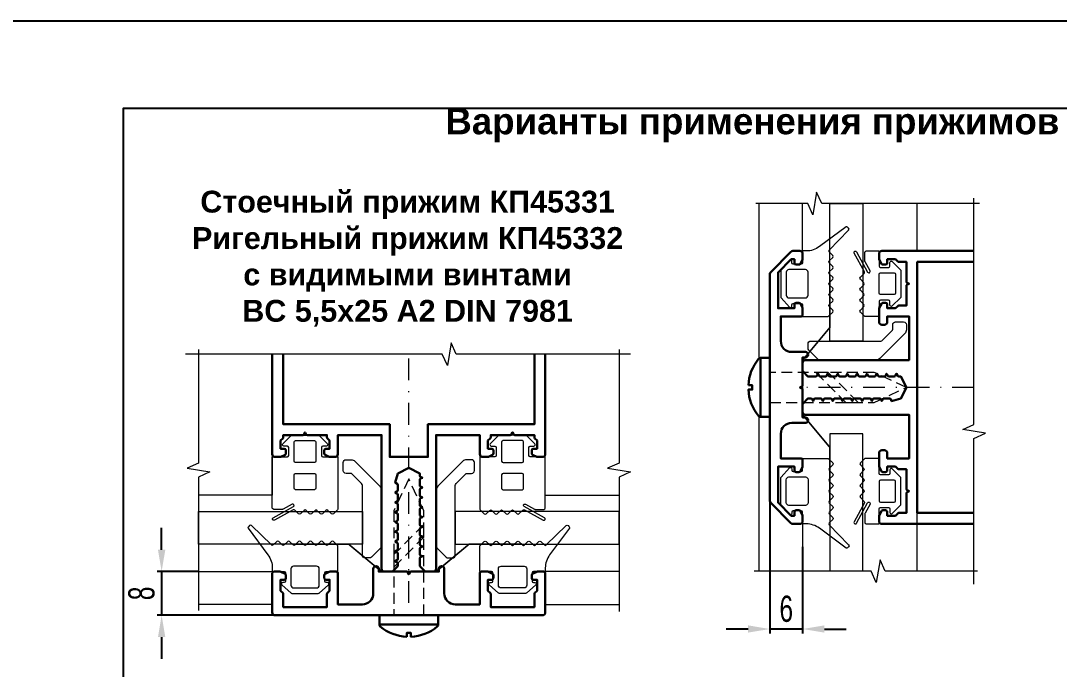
# Model space of a CAD drawing. Extents: x -37 to 8820, y -336 to 478.
# Drawn here: x 7148.2 to 7267.1, y 222.7 to 297 of the extents above; entities that cross this region are included whole.
import ezdxf

# ---------------------------------------------------------------- set-up
doc = ezdxf.new("R2010")
doc.units = 0
doc.header["$LTSCALE"] = 5
doc.linetypes.add('DASHDOT', pattern=[1, 0.5, -0.25, 0, -0.25])
doc.linetypes.add('HIDDEN', pattern=[0.375, 0.25, -0.125])
doc.layers.get('0').update_dxf_attribs({"linetype": 'CONTINUOUS', "lineweight": 30})
doc.layers.get('DEFPOINTS').update_dxf_attribs({"linetype": 'CONTINUOUS'})
for name, color, linetype, lineweight in [('1', 6, 'DASHDOT', 13), ('2', 3, 'HIDDEN', 13), ('Dimentions', 5, 'CONTINUOUS', 15), ('Glass', 5, 'CONTINUOUS', 20), ('Герлен', 7, 'CONTINUOUS', 60), ('Зигзаг', 1, 'CONTINUOUS', 15), ('Конструкции', 252, 'CONTINUOUS', 20), ('Подкладки', 1, 'CONTINUOUS', 20), ('Текстовый', 7, 'CONTINUOUS', 9), ('Уплотнители', 1, 'CONTINUOUS', 20)]:
    doc.layers.add(name, color=color, linetype=linetype, lineweight=lineweight)
doc.layers.add('Скрытые', color=14, linetype='CONTINUOUS', plot=False)
doc.styles.add('3', font='RUSS.SHX', dxfattribs={"width": 0.7, "height": 3})
doc.styles.add('Каталожный', font='arial.ttf', dxfattribs={"height": 2.5})
doc.dimstyles.new('MX1_6', dxfattribs={"dimtxt": 3, "dimasz": 2.5, "dimexe": 0.5, "dimexo": 0, "dimgap": 0.8, "dimtad": 1, "dimlfac": 1.6, "dimdsep": 46, "dimtxsty": '3', "dimcen": 0, "dimclrd": 256, "dimclre": 256, "dimclrt": 256, "dimaunit": 1, "dimadec": 0, "dimazin": 0, "dimtfac": 1, "dimtmove": 0, "dimatfit": 1, "dimfxl": 1, "dimtvp": 1, "dimtolj": 1, "dimtzin": 0, "dimarcsym": 0})

# ---------------------------------------------------------------- blocks, each defined once
blk = doc.blocks.new('*D601')
at = {"layer": 'DEFPOINTS', "color": 0, "transparency": 16777216}
for p in [(7168.58, 233.93), (7164.35, 228.93), (7178.91, 228.93)]:
    blk.add_point(p, dxfattribs=at)
at = {"layer": 'Dimentions', "lineweight": -2, "transparency": 16777216}
for p, q in [((7164.35, 236.43), (7164.35, 238.93)), ((7168.58, 233.93), (7163.85, 233.93)), ((7164.35, 233.93), (7164.35, 228.93)), ((7178.91, 228.93), (7163.85, 228.93)), ((7164.35, 226.43), (7164.35, 223.93))]:
    blk.add_line(p, q, dxfattribs=at)
at = {"layer": 'Dimentions', "transparency": 16777216}
for points in [[(7163.93, 236.43), (7164.77, 236.43), (7164.35, 233.93)], [(7163.93, 226.43), (7164.77, 226.43), (7164.35, 228.93)]]:
    blk.add_solid(points, dxfattribs=at)
at = {"layer": 'Dimentions', "transparency": 16777216, "insert": (7162.05, 231.43), "char_height": 3, "attachment_point": 5, "rotation": 90, "style": '3'}
blk.add_mtext('\\A1;\\A1;8 ', dxfattribs=at)
blk = doc.blocks.new('*D602')
at = {"layer": 'DEFPOINTS', "color": 0, "transparency": 16777216}
for p in [(7233.97, 243.65), (7237.72, 236.76), (7233.97, 227.35)]:
    blk.add_point(p, dxfattribs=at)
at = {"layer": 'Dimentions', "lineweight": -2, "transparency": 16777216}
for p, q in [((7233.97, 243.65), (7233.97, 226.85)), ((7237.72, 236.76), (7237.72, 226.85)), ((7231.47, 227.35), (7228.97, 227.35)), ((7237.72, 227.35), (7233.97, 227.35)), ((7240.22, 227.35), (7242.72, 227.35))]:
    blk.add_line(p, q, dxfattribs=at)
at = {"layer": 'Dimentions', "transparency": 16777216}
for points in [[(7231.47, 227.77), (7231.47, 226.94), (7233.97, 227.35)], [(7240.22, 227.77), (7240.22, 226.94), (7237.72, 227.35)]]:
    blk.add_solid(points, dxfattribs=at)
at = {"layer": 'Dimentions', "transparency": 16777216, "insert": (7235.85, 229.65), "char_height": 3, "attachment_point": 5, "style": '3'}
blk.add_mtext('\\A1;6', dxfattribs=at)

msp = doc.modelspace()

# ---------------------------------------------------------------- linework, layer by layer
for p, q in [((7232.9182, 258.3862), (7232.9182, 251.6362)), ((7189.2696, 227.8694), (7196.0196, 227.8694))]:
    msp.add_line(p, q)
for points in [[(7234.0658, 268.2277, 0.19891237), (7233.9743, 268.0067), (7233.9743, 242.0156, 0.19891237), (7234.0658, 241.7946), (7236.3827, 239.4777, 0.19891237), (7236.6037, 239.3862), (7237.4118, 239.3862, 0.41421356), (7237.7243, 239.6987), (7237.7243, 240.2794, 0.11643382), (7237.7045, 240.3633), (7237.4636, 240.845, 0.28407904), (7237.2959, 240.9487), (7236.9743, 240.9487, 0.41421356), (7236.7868, 240.7612), (7236.7868, 240.3237), (7236.4207, 240.3237), (7234.9118, 241.8326), (7234.9118, 245.9487), (7236.7868, 245.9487), (7236.7868, 245.5112, 0.41421356), (7236.9743, 245.3237), (7237.2959, 245.3237, 0.28407904), (7237.4636, 245.4273), (7237.7045, 245.9091, 0.11643382), (7237.7243, 245.9929), (7237.7243, 246.6987, 0.41421356), (7237.5368, 246.8862), (7235.2243, 246.8862), (7235.2243, 249.6987, -0.41421356), (7236.4743, 250.9487), (7238.0368, 250.9487, 1), (7238.0368, 251.5737), (7237.7243, 251.5737), (7237.7243, 254.739, 0.28407904), (7237.6206, 254.9067), (7237.4118, 255.0112), (7237.6206, 255.1156, 0.28407904), (7237.7243, 255.2833), (7237.7243, 258.4487), (7238.0368, 258.4487, 1), (7238.0368, 259.0737), (7236.4743, 259.0737, -0.41421356), (7235.2243, 260.3237), (7235.2243, 263.1362), (7237.5368, 263.1362, 0.41421356), (7237.7243, 263.3237), (7237.7243, 264.0294, 0.11643382), (7237.7045, 264.1133), (7237.4636, 264.595, 0.28407904), (7237.2959, 264.6987), (7236.9743, 264.6987, 0.41421356), (7236.7868, 264.5112), (7236.7868, 264.0737), (7234.9118, 264.0737), (7234.9118, 268.1898), (7236.4207, 269.6987), (7236.7868, 269.6987), (7236.7868, 269.2612, 0.41421356), (7236.9743, 269.0737), (7237.2959, 269.0737, 0.28407904), (7237.4636, 269.1773), (7237.7045, 269.6591, 0.11643382), (7237.7243, 269.7429), (7237.7243, 270.3237, 0.41421356), (7237.4118, 270.6362), (7236.6037, 270.6362, 0.19891237), (7236.3827, 270.5446)], [(7231.5114, 255.2568, -0.16184886), (7232.6772, 258.2725, -0.22388754), (7232.9182, 258.3862), (7233.9743, 258.3862), (7233.9743, 251.6362), (7232.9182, 251.6362, -0.22388754), (7232.6772, 251.7498, -0.16184886), (7231.5114, 254.7655), (7231.9491, 254.7655), (7231.9491, 255.2568)], [(7201.7071, 231.7379), (7201.9646, 231.4803, -0.19891237), (7202.0196, 231.3478), (7202.0196, 229.8629), (7207.0196, 229.8629), (7207.0196, 231.3478, -0.19891237), (7207.0745, 231.4803), (7207.3321, 231.7379), (7207.3321, 232.9879), (7206.8946, 232.9879, -0.41421356), (7206.7071, 233.1754), (7206.7071, 233.4971, -0.28407904), (7206.8107, 233.6648), (7207.2925, 233.9056, -0.11643382), (7207.3763, 233.9254), (7208.0821, 233.9254, -0.41421356), (7208.2696, 233.7379), (7208.2696, 229.2379, -0.41421356), (7207.9571, 228.9254), (7177.3321, 228.9254, -0.41421356), (7177.0196, 229.2379), (7177.0196, 233.7379, -0.41421356), (7177.2071, 233.9254), (7177.9128, 233.9254, -0.11643382), (7177.9966, 233.9056), (7178.4784, 233.6648, -0.28407904), (7178.5821, 233.4971), (7178.5821, 233.1754, -0.41421356), (7178.3946, 232.9879), (7177.9571, 232.9879), (7177.9571, 231.7379), (7178.2146, 231.4803, -0.19891237), (7178.2696, 231.3478), (7178.2696, 229.8629), (7183.2696, 229.8629), (7183.2696, 231.3478, -0.19891237), (7183.3245, 231.4803), (7183.5821, 231.7379), (7183.5821, 232.9879), (7183.1446, 232.9879, -0.41421356), (7182.9571, 233.1754), (7182.9571, 233.4971, -0.28407904), (7183.0607, 233.6648), (7183.5425, 233.9056, -0.11643382), (7183.6263, 233.9254), (7184.3321, 233.9254, -0.41421356), (7184.5196, 233.7379), (7184.5196, 230.1754), (7187.3321, 230.1754, 0.41421356), (7188.5821, 231.4254), (7188.5821, 234.2379, -1), (7189.2071, 234.2379), (7189.2071, 233.9254), (7192.3724, 233.9254, -0.28407904), (7192.5401, 233.8218), (7192.6446, 233.6129), (7192.749, 233.8218, -0.28407904), (7192.9167, 233.9254), (7196.0821, 233.9254), (7196.0821, 234.2379, -1), (7196.7071, 234.2379), (7196.7071, 231.4254, 0.41421356), (7197.9571, 230.1754), (7200.7696, 230.1754), (7200.7696, 233.7379, -0.41421356), (7200.9571, 233.9254), (7201.6628, 233.9254, -0.11643382), (7201.7466, 233.9056), (7202.2284, 233.6648, -0.28407904), (7202.3321, 233.4971), (7202.3321, 233.1754, -0.41421356), (7202.1446, 232.9879), (7201.7071, 232.9879)], [(7192.3989, 226.4626, -0.16184886), (7189.3832, 227.6283, -0.22388754), (7189.2696, 227.8694), (7189.2696, 228.9254), (7196.0196, 228.9254), (7196.0196, 227.8694, -0.22388754), (7195.9059, 227.6283, -0.16184886), (7192.8902, 226.4626), (7192.8902, 226.9003), (7192.3989, 226.9003)]]:
    msp.add_lwpolyline(points, format="xyb", close=True)
for points in [[(7257.3394, 239.3862), (7246.7868, 239.3862, -0.41421356), (7246.4743, 239.6987), (7246.4743, 240.2794, -0.11643382), (7246.4941, 240.3633), (7246.735, 240.845, -0.28407904), (7246.9027, 240.9487), (7247.2243, 240.9487, -0.41421356), (7247.4118, 240.7612), (7247.4118, 240.3237), (7248.3493, 240.3237), (7248.6069, 240.5813, -0.19891237), (7248.7394, 240.6362), (7249.5993, 240.6362), (7249.5993, 242.864, -0.28407904), (7249.7029, 243.0317), (7249.9118, 243.1362), (7249.7029, 243.2406, -0.28407904), (7249.5993, 243.4083), (7249.5993, 245.6362), (7248.7394, 245.6362, -0.19891237), (7248.6069, 245.6911), (7248.3493, 245.9487), (7247.4118, 245.9487), (7247.4118, 245.5112, -0.41421356), (7247.2243, 245.3237), (7246.9027, 245.3237, -0.28407904), (7246.735, 245.4273), (7246.4941, 245.9091, -0.11643382), (7246.4743, 245.9929), (7246.4743, 247.5112, -0.41421356), (7246.7868, 247.8237), (7247.0993, 247.8237, -0.41421356), (7247.4118, 247.5112), (7247.4118, 246.8862), (7249.9118, 246.8862), (7249.9118, 251.8862), (7238.0368, 251.8862, -0.41421356), (7237.7243, 252.1987), (7237.7243, 253.0585, -0.19891237), (7237.7792, 253.1911), (7238.2944, 253.7063, -0.19891237), (7238.4269, 253.7612), (7238.6396, 253.7612, -0.28407904), (7238.8073, 253.6575), (7238.9118, 253.4487), (7239.0162, 253.6575, -0.28407904), (7239.1839, 253.7612), (7239.7646, 253.7612, -0.28407904), (7239.9323, 253.6575), (7240.0368, 253.4487), (7240.1412, 253.6575, -0.28407904), (7240.3089, 253.7612), (7240.8896, 253.7612, -0.28407904), (7241.0573, 253.6575), (7241.1618, 253.4487), (7241.2662, 253.6575, -0.28407904), (7241.4339, 253.7612), (7242.0146, 253.7612, -0.28407904), (7242.1823, 253.6575), (7242.2868, 253.4487), (7242.3912, 253.6575, -0.28407904), (7242.5589, 253.7612), (7243.1396, 253.7612, -0.28407904), (7243.3073, 253.6575), (7243.4118, 253.4487), (7243.5162, 253.6575, -0.28407904), (7243.6839, 253.7612), (7244.2646, 253.7612, -0.28407904), (7244.4323, 253.6575), (7244.5368, 253.4487), (7244.6412, 253.6575, -0.28407904), (7244.8089, 253.7612), (7245.3896, 253.7612, -0.28407904), (7245.5573, 253.6575), (7245.6618, 253.4487), (7245.7662, 253.6575, -0.28407904), (7245.9339, 253.7612), (7246.5146, 253.7612, -0.28407904), (7246.6823, 253.6575), (7246.7868, 253.4487), (7246.8912, 253.6575, -0.28407904), (7247.0589, 253.7612), (7247.6396, 253.7612, -0.28407904), (7247.8073, 253.6575), (7247.9118, 253.4487), (7248.9743, 253.7612), (7249.5993, 255.0112), (7248.9743, 256.2612), (7248.7464, 256.2612, -0.28407904), (7248.5787, 256.3648), (7248.4743, 256.5737), (7248.3698, 256.3648, -0.28407904), (7248.2021, 256.2612), (7247.6214, 256.2612, -0.28407904), (7247.4537, 256.3648), (7247.3493, 256.5737), (7247.2448, 256.3648, -0.28407904), (7247.0771, 256.2612), (7246.4964, 256.2612, -0.28407904), (7246.3287, 256.3648), (7246.2243, 256.5737), (7246.1198, 256.3648, -0.28407904), (7245.9521, 256.2612), (7245.3714, 256.2612, -0.28407904), (7245.2037, 256.3648), (7245.0993, 256.5737), (7244.9948, 256.3648, -0.28407904), (7244.8271, 256.2612), (7244.2464, 256.2612, -0.28407904), (7244.0787, 256.3648), (7243.9743, 256.5737), (7243.8698, 256.3648, -0.28407904), (7243.7021, 256.2612), (7243.1214, 256.2612, -0.28407904), (7242.9537, 256.3648), (7242.8493, 256.5737), (7242.7448, 256.3648, -0.28407904), (7242.5771, 256.2612), (7241.9964, 256.2612, -0.28407904), (7241.8287, 256.3648), (7241.7243, 256.5737), (7241.6198, 256.3648, -0.28407904), (7241.4521, 256.2612), (7240.8714, 256.2612, -0.28407904), (7240.7037, 256.3648), (7240.5993, 256.5737), (7240.4948, 256.3648, -0.28407904), (7240.3271, 256.2612), (7239.7464, 256.2612, -0.28407904), (7239.5787, 256.3648), (7239.4743, 256.5737), (7239.3698, 256.3648, -0.28407904), (7239.2021, 256.2612), (7238.4269, 256.2612, -0.19891237), (7238.2944, 256.3161), (7237.7792, 256.8313, -0.19891237), (7237.7243, 256.9638), (7237.7243, 257.8237, -0.41421356), (7238.0368, 258.1362), (7249.9118, 258.1362), (7249.9118, 263.1362), (7247.4118, 263.1362), (7247.4118, 262.5112, -0.41421356), (7247.0993, 262.1987), (7246.7868, 262.1987, -0.41421356), (7246.4743, 262.5112), (7246.4743, 264.0294, -0.11643382), (7246.4941, 264.1133), (7246.735, 264.595, -0.28407904), (7246.9027, 264.6987), (7247.2243, 264.6987, -0.41421356), (7247.4118, 264.5112), (7247.4118, 264.0737), (7248.3493, 264.0737), (7248.6069, 264.3313, -0.19891237), (7248.7394, 264.3862), (7249.5993, 264.3862), (7249.5993, 266.614, -0.28407904), (7249.7029, 266.7817), (7249.9118, 266.8862), (7249.7029, 266.9906, -0.28407904), (7249.5993, 267.1583), (7249.5993, 269.3862), (7248.7394, 269.3862, -0.19891237), (7248.6069, 269.4411), (7248.3493, 269.6987), (7247.4118, 269.6987), (7247.4118, 269.2612, -0.41421356), (7247.2243, 269.0737), (7246.9027, 269.0737, -0.28407904), (7246.735, 269.1773), (7246.4941, 269.6591, -0.11643382), (7246.4743, 269.7429), (7246.4743, 270.3237, -0.41421356), (7246.7868, 270.6362), (7257.3394, 270.6362)], [(7177.0196, 258.8143), (7177.0196, 247.3629, 0.41421356), (7177.3321, 247.0504), (7177.9128, 247.0504, 0.11643382), (7177.9966, 247.0702), (7178.4784, 247.3111, 0.28407904), (7178.5821, 247.4788), (7178.5821, 247.8004, 0.41421356), (7178.3946, 247.9879), (7177.9571, 247.9879), (7177.9571, 248.9254), (7178.2146, 249.183, 0.19891237), (7178.2696, 249.3156), (7178.2696, 249.5504), (7180.4974, 249.5504, 0.28407904), (7180.6651, 249.6541), (7180.7696, 249.8629), (7180.874, 249.6541, 0.28407904), (7181.0417, 249.5504), (7183.2696, 249.5504), (7183.2696, 249.3156, 0.19891237), (7183.3245, 249.183), (7183.5821, 248.9254), (7183.5821, 247.9879), (7183.1446, 247.9879, 0.41421356), (7182.9571, 247.8004), (7182.9571, 247.4788, 0.28407904), (7183.0607, 247.3111), (7183.5425, 247.0702, 0.11643382), (7183.6263, 247.0504), (7184.2071, 247.0504, 0.41421356), (7184.5196, 247.3629), (7184.5196, 249.5504), (7189.5196, 249.5504), (7189.5196, 234.2379, 0.41421356), (7189.8321, 233.9254), (7190.6919, 233.9254, 0.19891237), (7190.8245, 233.9803), (7191.3396, 234.4955, 0.19891237), (7191.3946, 234.6281), (7191.3946, 234.8408, 0.28407904), (7191.2909, 235.0085), (7191.0821, 235.1129), (7191.2909, 235.2174, 0.28407904), (7191.3946, 235.3851), (7191.3946, 235.9658, 0.28407904), (7191.2909, 236.1335), (7191.0821, 236.2379), (7191.2909, 236.3424, 0.28407904), (7191.3946, 236.5101), (7191.3946, 237.0908, 0.28407904), (7191.2909, 237.2585), (7191.0821, 237.3629), (7191.2909, 237.4674, 0.28407904), (7191.3946, 237.6351), (7191.3946, 238.2158, 0.28407904), (7191.2909, 238.3835), (7191.0821, 238.4879), (7191.2909, 238.5924, 0.28407904), (7191.3946, 238.7601), (7191.3946, 239.3408, 0.28407904), (7191.2909, 239.5085), (7191.0821, 239.6129), (7191.2909, 239.7174, 0.28407904), (7191.3946, 239.8851), (7191.3946, 240.4658, 0.28407904), (7191.2909, 240.6335), (7191.0821, 240.7379), (7191.2909, 240.8424, 0.28407904), (7191.3946, 241.0101), (7191.3946, 241.5908, 0.28407904), (7191.2909, 241.7585), (7191.0821, 241.8629), (7191.2909, 241.9674, 0.28407904), (7191.3946, 242.1351), (7191.3946, 242.7158, 0.28407904), (7191.2909, 242.8835), (7191.0821, 242.9879), (7191.2909, 243.0924, 0.28407904), (7191.3946, 243.2601), (7191.3946, 243.8408, 0.28407904), (7191.2909, 244.0085), (7191.0821, 244.1129), (7191.3946, 245.1754), (7192.6446, 245.8004), (7193.8946, 245.1754), (7193.8946, 244.9476, 0.28407904), (7193.9982, 244.7799), (7194.2071, 244.6754), (7193.9982, 244.571, 0.28407904), (7193.8946, 244.4033), (7193.8946, 243.8226, 0.28407904), (7193.9982, 243.6549), (7194.2071, 243.5504), (7193.9982, 243.446, 0.28407904), (7193.8946, 243.2783), (7193.8946, 242.6976, 0.28407904), (7193.9982, 242.5299), (7194.2071, 242.4254), (7193.9982, 242.321, 0.28407904), (7193.8946, 242.1533), (7193.8946, 241.5726, 0.28407904), (7193.9982, 241.4049), (7194.2071, 241.3004), (7193.9982, 241.196, 0.28407904), (7193.8946, 241.0283), (7193.8946, 240.4476, 0.28407904), (7193.9982, 240.2799), (7194.2071, 240.1754), (7193.9982, 240.071, 0.28407904), (7193.8946, 239.9033), (7193.8946, 239.3226, 0.28407904), (7193.9982, 239.1549), (7194.2071, 239.0504), (7193.9982, 238.946, 0.28407904), (7193.8946, 238.7783), (7193.8946, 238.1976, 0.28407904), (7193.9982, 238.0299), (7194.2071, 237.9254), (7193.9982, 237.821, 0.28407904), (7193.8946, 237.6533), (7193.8946, 237.0726, 0.28407904), (7193.9982, 236.9049), (7194.2071, 236.8004), (7193.9982, 236.696, 0.28407904), (7193.8946, 236.5283), (7193.8946, 235.9476, 0.28407904), (7193.9982, 235.7799), (7194.2071, 235.6754), (7193.9982, 235.571, 0.28407904), (7193.8946, 235.4033), (7193.8946, 234.6281, 0.19891237), (7193.9495, 234.4955), (7194.4646, 233.9803, 0.19891237), (7194.5972, 233.9254), (7195.4571, 233.9254, 0.41421356), (7195.7696, 234.2379), (7195.7696, 249.5504), (7200.7696, 249.5504), (7200.7696, 247.3629, 0.41421356), (7201.0821, 247.0504), (7201.6628, 247.0504, 0.11643382), (7201.7466, 247.0702), (7202.2284, 247.3111, 0.28407904), (7202.3321, 247.4788), (7202.3321, 247.8004, 0.41421356), (7202.1446, 247.9879), (7201.7071, 247.9879), (7201.7071, 248.9254), (7201.9646, 249.183, 0.19891237), (7202.0196, 249.3156), (7202.0196, 249.5504), (7204.2474, 249.5504, 0.28407904), (7204.4151, 249.6541), (7204.5196, 249.8629), (7204.624, 249.6541, 0.28407904), (7204.7917, 249.5504), (7207.0196, 249.5504), (7207.0196, 249.3156, 0.19891237), (7207.0745, 249.183), (7207.3321, 248.9254), (7207.3321, 247.9879), (7206.8946, 247.9879, 0.41421356), (7206.7071, 247.8004), (7206.7071, 247.4788, 0.28407904), (7206.8107, 247.3111), (7207.2925, 247.0702, 0.11643382), (7207.3763, 247.0504), (7207.9571, 247.0504, 0.41421356), (7208.2696, 247.3629), (7208.2696, 258.8143)]]:
    msp.add_lwpolyline(points, format="xyb")
for points in [[(7257.3394, 240.6362), (7250.8493, 240.6362), (7250.8493, 269.3862), (7257.3394, 269.3862)], [(7178.2696, 258.8143), (7178.2696, 250.8004), (7190.4571, 250.8004), (7190.4571, 247.0504), (7194.8321, 247.0504), (7194.8321, 250.8004), (7207.0196, 250.8004), (7207.0196, 258.8143)]]:
    msp.add_lwpolyline(points)
at = {"layer": '1'}
for p, q in [((7192.6446, 230.3378), (7192.6446, 258.8143)), ((7257.3394, 255.0112), (7237.7243, 255.0112))]:
    msp.add_line(p, q, dxfattribs=at)
at = {"layer": '2'}
for points in [[(7233.9743, 253.2924), (7245.9134, 253.2924), (7249.5993, 255.0112), (7245.9134, 256.7299), (7233.9743, 256.7299)], [(7239.2277, 256.7299), (7242.6652, 253.2924), (7244.0975, 253.2924), (7240.66, 256.7299)], [(7194.3633, 228.9254), (7194.3633, 240.8646), (7192.6446, 244.5504), (7190.9258, 240.8646), (7190.9258, 228.9254)], [(7190.9258, 234.4434), (7194.3633, 237.8809), (7194.3633, 239.3132), (7190.9258, 235.8757)]]:
    msp.add_lwpolyline(points, close=True, dxfattribs=at)
at = {"layer": 'Glass'}
for points in [[(7240.8493, 260.3237), (7240.8493, 276.0589), (7244.5993, 276.0589), (7244.5993, 260.3237)], [(7187.3321, 237.0504), (7168.5821, 237.0504), (7168.5821, 240.8004), (7187.3321, 240.8004)], [(7197.9571, 237.0504), (7216.7071, 237.0504), (7216.7071, 240.8004), (7197.9571, 240.8004)]]:
    msp.add_lwpolyline(points, close=True, dxfattribs=at)
msp.add_lwpolyline([(7244.5993, 233.9635), (7244.5993, 249.6987), (7240.8493, 249.6987), (7240.8493, 233.9635)], dxfattribs=at)
at = {"layer": 'Герлен', "ltscale": 2, "const_width": 0.1875}
for points in [[(7240.8493, 267.9487), (7240.8493, 261.8862), (7237.7243, 258.1362), (7237.7243, 251.8862), (7240.8493, 248.1362), (7240.8493, 242.0737)], [(7179.7071, 237.0504), (7185.7696, 237.0504), (7189.5196, 233.9254), (7195.7696, 233.9254), (7199.5196, 237.0504), (7205.5821, 237.0504)]]:
    msp.add_lwpolyline(points, dxfattribs=at)
at = {"layer": 'Зигзаг'}
for points in [[(7257.9871, 276.0589), (7239.909, 276.0589), (7239.3282, 277.3767), (7238.8925, 274.764), (7238.31, 276.0589), (7232.3712, 276.0589)], [(7257.3394, 232.4915), (7257.3394, 249.1844), (7258.6573, 249.7652), (7256.0446, 250.2008), (7257.3394, 250.7833), (7257.3394, 276.6753)], [(7218.0109, 258.8143), (7198.0698, 258.8143), (7197.4889, 260.1322), (7197.0533, 257.5195), (7196.4708, 258.8143), (7167.0715, 258.8143)], [(7168.5821, 259.3537), (7168.5821, 246.351), (7167.2642, 245.7701), (7169.8769, 245.3345), (7168.5821, 244.752), (7168.5821, 229.4613)], [(7216.7071, 259.3537), (7216.7071, 246.351), (7215.3892, 245.7701), (7218.0019, 245.3345), (7216.7071, 244.752), (7216.7071, 229.3621)], [(7257.726, 233.9635), (7247.1616, 233.9635), (7246.5808, 235.2814), (7246.1451, 232.6687), (7245.5626, 233.9635), (7232.1768, 233.9635)]]:
    msp.add_lwpolyline(points, dxfattribs=at)
at = {"layer": 'Конструкции'}
for p, q in [((7237.7243, 270.6362), (7237.7243, 276.0589)), ((7250.8493, 270.6362), (7250.8493, 276.0589)), ((7208.2696, 242.6754), (7216.7071, 242.6754)), ((7250.8493, 233.9635), (7250.8493, 243.6192)), ((7237.7243, 239.989), (7237.7243, 233.9635)), ((7237.7243, 239.3862), (7237.7243, 233.9635)), ((7250.8493, 233.9635), (7250.8493, 239.3862))]:
    msp.add_line(p, q, dxfattribs=at)
for points in [[(7232.7243, 276.0589), (7232.7243, 258.3187)], [(7232.7243, 276.0589), (7232.7243, 258.3187)], [(7177.0196, 258.8143), (7177.0196, 242.6754), (7168.5821, 242.6754)], [(7232.7243, 251.7036), (7232.7243, 233.9635)], [(7232.7243, 251.7036), (7232.7243, 233.9635)], [(7168.5821, 233.9254), (7177.0196, 233.9254), (7177.0196, 230.1754), (7168.5821, 230.1754)], [(7216.7071, 233.9254), (7208.2696, 233.9254), (7208.2696, 230.1754), (7216.7071, 230.1754)]]:
    msp.add_lwpolyline(points, dxfattribs=at)
at = {"layer": 'Подкладки'}
for points in [[(7248.0368, 262.1987, -0.41421356), (7248.3493, 262.5112), (7249.2868, 262.5112, -0.41421356), (7249.5993, 262.1987), (7249.5993, 261.6273, -0.19891237), (7249.4162, 261.1853), (7246.5501, 258.3192, -0.19891237), (7246.1082, 258.1362), (7239.7298, 258.1362, -0.19891237), (7239.5088, 258.2277), (7238.4419, 259.2946, -0.19891237), (7238.3503, 259.5156), (7238.3503, 260.0112, -0.41421356), (7238.6628, 260.3237), (7246.6573, 260.3237, 0.19891237), (7246.8783, 260.4152), (7247.9452, 261.4821, 0.19891237), (7248.0368, 261.7031)], [(7185.4571, 245.1754, -0.41421356), (7185.1446, 245.4879), (7185.1446, 246.4254, -0.41421356), (7185.4571, 246.7379), (7186.0284, 246.7379, -0.19891237), (7186.4704, 246.5549), (7189.3365, 243.6888, -0.19891237), (7189.5196, 243.2468), (7189.5196, 236.8684, -0.19891237), (7189.428, 236.6475), (7188.3611, 235.5805, -0.19891237), (7188.1401, 235.489), (7187.6446, 235.489, -0.41421356), (7187.3321, 235.8015), (7187.3321, 243.796, 0.19891237), (7187.2405, 244.017), (7186.1736, 245.0839, 0.19891237), (7185.9526, 245.1754)], [(7199.8321, 245.1754, 0.41421356), (7200.1446, 245.4879), (7200.1446, 246.4254, 0.41421356), (7199.8321, 246.7379), (7199.2607, 246.7379, 0.19891237), (7198.8187, 246.5549), (7195.9526, 243.6888, 0.19891237), (7195.7696, 243.2468), (7195.7696, 236.8684, 0.19891237), (7195.8611, 236.6475), (7196.928, 235.5805, 0.19891237), (7197.149, 235.489), (7197.6446, 235.489, 0.41421356), (7197.9571, 235.8015), (7197.9571, 243.796, -0.19891237), (7198.0486, 244.017), (7199.1155, 245.0839, -0.19891237), (7199.3365, 245.1754)]]:
    msp.add_lwpolyline(points, format="xyb", close=True, dxfattribs=at)
at = {"layer": 'Скрытые', "linetype": 'Continuous'}
for points in [[(7140, 297), (7350, 297), (7350, 0), (7140, 0)], [(7160, 10), (7160, 287), (7325, 287), (7325, 10)]]:
    msp.add_lwpolyline(points, close=True, dxfattribs=at)
at = {"layer": 'Уплотнители'}
for points in [[(7236.4743, 264.4799, -0.41421356), (7236.6305, 264.6362), (7237.568, 264.6362, -0.41421356), (7237.7243, 264.4799), (7237.7243, 263.1362), (7240.6122, 263.1362, 0.19891237), (7240.7006, 263.1728), (7241.1785, 263.6507, 0.41421356), (7241.1785, 263.8717), (7240.7745, 264.2757, -0.41421356), (7240.7745, 264.4967), (7241.1785, 264.9007, 0.41421356), (7241.1785, 265.1217), (7240.7745, 265.5257, -0.41421356), (7240.7745, 265.7467), (7241.1785, 266.1507, 0.41421356), (7241.1785, 266.3717), (7240.7745, 266.7757, -0.41421356), (7240.7745, 266.9967), (7241.1785, 267.4007, 0.41421356), (7241.1785, 267.6217), (7240.7745, 268.0257, -0.41421356), (7240.7745, 268.2467), (7241.1785, 268.6507, 0.41421356), (7241.1785, 268.8717), (7240.7745, 269.2757, -0.41421356), (7240.7745, 269.4967), (7241.1785, 269.9007, 0.41421356), (7241.1785, 270.1217), (7240.7745, 270.5257, -0.41421356), (7240.7745, 270.7467), (7242.9888, 273.0257, 0.41421356), (7242.9888, 273.2467), (7242.8575, 273.378, 0.29253821), (7242.693, 273.4141), (7239.6398, 271.1333, -0.16178775), (7238.1436, 270.6362), (7237.7243, 270.6362), (7237.7243, 269.2924, -0.41421356), (7237.568, 269.1362), (7236.6305, 269.1362, -0.41421356), (7236.4743, 269.2924), (7236.4743, 269.4487, 0.66858666), (7236.2074, 269.559), (7235.2699, 268.4944, 0.19861919), (7235.2243, 268.3841), (7235.2243, 265.3883, 0.19861919), (7235.2699, 265.2779), (7236.2074, 264.2133, 0.66858666), (7236.4743, 264.3237)], [(7245.4351, 268.3669), (7244.8682, 269.412, -0.12491271), (7244.8493, 269.4865), (7244.8493, 270.4799, -0.41421356), (7245.0055, 270.6362), (7246.4743, 270.6362), (7246.4743, 268.9174, 0.41421356), (7246.6305, 268.7612), (7247.568, 268.7612, 0.41421356), (7247.7243, 268.9174), (7247.7243, 269.3237, -0.66858666), (7247.9911, 269.434), (7248.9286, 268.4944, -0.19861919), (7248.9743, 268.3841), (7248.9743, 265.3883, -0.19861919), (7248.9286, 265.2779), (7247.9911, 264.3383, -0.66858666), (7247.7243, 264.4487), (7247.7243, 264.8549, 0.41421356), (7247.568, 265.0112), (7246.6305, 265.0112, 0.41421356), (7246.4743, 264.8549), (7246.4743, 263.1362), (7244.914, 263.1362, -0.19891237), (7244.8035, 263.1819), (7244.3348, 263.6507, -0.41421356), (7244.3348, 263.8717), (7244.7388, 264.2757, 0.41421356), (7244.7388, 264.4967), (7244.3348, 264.9007, -0.41421356), (7244.3348, 265.1217), (7244.7388, 265.5257, 0.41421356), (7244.7388, 265.7467), (7244.3348, 266.1507, -0.41421356), (7244.3348, 266.3717), (7244.7388, 266.7757, 0.41421356), (7244.7388, 266.9967), (7244.3348, 267.4007, -0.41421356), (7244.3348, 267.6217), (7244.7668, 268.0537, 0.33207606), (7244.7937, 268.2387), (7243.6182, 270.4054, -1), (7243.8929, 270.5544), (7245.1605, 268.2179, 1)], [(7235.8493, 268.1987), (7235.8493, 265.5737, 0.41421356), (7236.1618, 265.2612), (7238.0368, 265.2612, 0.41421356), (7238.3493, 265.5737), (7238.3493, 268.1987, 0.41421356), (7238.0368, 268.5112), (7236.1618, 268.5112, 0.41421356)], [(7248.3493, 267.9799), (7248.3493, 265.7924, -0.41421356), (7248.193, 265.6362), (7246.6305, 265.6362, -0.41421356), (7246.4743, 265.7924), (7246.4743, 267.9799, -0.41421356), (7246.6305, 268.1362), (7248.193, 268.1362, -0.41421356)], [(7179.2888, 241.6363), (7178.2437, 241.0693, -0.12491271), (7178.1692, 241.0504), (7177.1758, 241.0504, -0.41421356), (7177.0196, 241.2067), (7177.0196, 247.0504), (7178.7383, 247.0504, 0.41421356), (7178.8946, 247.2067), (7178.8946, 248.1442, 0.41421356), (7178.7383, 248.3004), (7178.3321, 248.3004, -0.66858666), (7178.2217, 248.5673), (7179.1613, 249.5048, -0.19861919), (7179.2717, 249.5504), (7182.2674, 249.5504, -0.19861919), (7182.3778, 249.5048), (7183.3174, 248.5673, -0.66858666), (7183.2071, 248.3004), (7182.8008, 248.3004, 0.41421356), (7182.6446, 248.1442), (7182.6446, 247.2067, 0.41421356), (7182.8008, 247.0504), (7184.5196, 247.0504), (7184.5196, 241.1152, -0.19891237), (7184.4738, 241.0047), (7184.005, 240.5359, -0.41421356), (7183.7841, 240.5359), (7183.38, 240.9399, 0.41421356), (7183.1591, 240.9399), (7182.755, 240.5359, -0.41421356), (7182.5341, 240.5359), (7182.13, 240.9399, 0.41421356), (7181.9091, 240.9399), (7181.505, 240.5359, -0.41421356), (7181.2841, 240.5359), (7180.88, 240.9399, 0.41421356), (7180.6591, 240.9399), (7180.255, 240.5359, -0.41421356), (7180.0341, 240.5359), (7179.602, 240.968, 0.33207606), (7179.417, 240.9948), (7177.2503, 239.8193, -1), (7177.1013, 240.094), (7179.4378, 241.3616, 1)], [(7179.6758, 248.9254), (7181.8633, 248.9254, -0.41421356), (7182.0196, 248.7692), (7182.0196, 246.5817, -0.41421356), (7181.8633, 246.4254), (7179.6758, 246.4254, -0.41421356), (7179.5196, 246.5817), (7179.5196, 248.7692, -0.41421356)], [(7206.0003, 241.6363), (7207.0454, 241.0693, 0.12491271), (7207.1199, 241.0504), (7208.1133, 241.0504, 0.41421356), (7208.2696, 241.2067), (7208.2696, 247.0504), (7206.5508, 247.0504, -0.41421356), (7206.3946, 247.2067), (7206.3946, 248.1442, -0.41421356), (7206.5508, 248.3004), (7206.9571, 248.3004, 0.66858666), (7207.0674, 248.5673), (7206.1278, 249.5048, 0.19861919), (7206.0174, 249.5504), (7203.0217, 249.5504, 0.19861919), (7202.9113, 249.5048), (7201.9717, 248.5673, 0.66858666), (7202.0821, 248.3004), (7202.4883, 248.3004, -0.41421356), (7202.6446, 248.1442), (7202.6446, 247.2067, -0.41421356), (7202.4883, 247.0504), (7200.7696, 247.0504), (7200.7696, 241.1152, 0.19891237), (7200.8153, 241.0047), (7201.2841, 240.5359, 0.41421356), (7201.505, 240.5359), (7201.9091, 240.9399, -0.41421356), (7202.13, 240.9399), (7202.5341, 240.5359, 0.41421356), (7202.755, 240.5359), (7203.1591, 240.9399, -0.41421356), (7203.38, 240.9399), (7203.7841, 240.5359, 0.41421356), (7204.005, 240.5359), (7204.4091, 240.9399, -0.41421356), (7204.63, 240.9399), (7205.0341, 240.5359, 0.41421356), (7205.255, 240.5359), (7205.6871, 240.968, -0.33207606), (7205.8721, 240.9948), (7208.0388, 239.8193, 1), (7208.1878, 240.094), (7205.8513, 241.3616, -1)], [(7205.6133, 248.9254), (7203.4258, 248.9254, 0.41421356), (7203.2696, 248.7692), (7203.2696, 246.5817, 0.41421356), (7203.4258, 246.4254), (7205.6133, 246.4254, 0.41421356), (7205.7696, 246.5817), (7205.7696, 248.7692, 0.41421356)], [(7236.4743, 245.5424, 0.41421356), (7236.6305, 245.3862), (7237.568, 245.3862, 0.41421356), (7237.7243, 245.5424), (7237.7243, 246.8862), (7240.6122, 246.8862, -0.19891237), (7240.7006, 246.8496), (7241.1785, 246.3717, -0.41421356), (7241.1785, 246.1507), (7240.7745, 245.7467, 0.41421356), (7240.7745, 245.5257), (7241.1785, 245.1217, -0.41421356), (7241.1785, 244.9007), (7240.7745, 244.4967, 0.41421356), (7240.7745, 244.2757), (7241.1785, 243.8717, -0.41421356), (7241.1785, 243.6507), (7240.7745, 243.2467, 0.41421356), (7240.7745, 243.0257), (7241.1785, 242.6217, -0.41421356), (7241.1785, 242.4007), (7240.7745, 241.9967, 0.41421356), (7240.7745, 241.7757), (7241.1785, 241.3717, -0.41421356), (7241.1785, 241.1507), (7240.7745, 240.7467, 0.41421356), (7240.7745, 240.5257), (7241.1785, 240.1217, -0.41421356), (7241.1785, 239.9007), (7240.7745, 239.4967, 0.41421356), (7240.7745, 239.2757), (7242.9888, 236.9967, -0.41421356), (7242.9888, 236.7757), (7242.8575, 236.6444, -0.29253821), (7242.693, 236.6082), (7239.6398, 238.889, 0.16178775), (7238.1436, 239.3862), (7237.7243, 239.3862), (7237.7243, 240.7299, 0.41421356), (7237.568, 240.8862), (7236.6305, 240.8862, 0.41421356), (7236.4743, 240.7299), (7236.4743, 240.5737, -0.66858666), (7236.2074, 240.4633), (7235.2699, 241.5279, -0.19861919), (7235.2243, 241.6383), (7235.2243, 244.6341, -0.19861919), (7235.2699, 244.7444), (7236.2074, 245.809, -0.66858666), (7236.4743, 245.6987)], [(7245.4351, 241.6554), (7244.8682, 240.6104, 0.12491271), (7244.8493, 240.5359), (7244.8493, 239.5424, 0.41421356), (7245.0055, 239.3862), (7246.4743, 239.3862), (7246.4743, 241.1049, -0.41421356), (7246.6305, 241.2612), (7247.568, 241.2612, -0.41421356), (7247.7243, 241.1049), (7247.7243, 240.6987, 0.66858666), (7247.9911, 240.5883), (7248.9286, 241.5279, 0.19861919), (7248.9743, 241.6383), (7248.9743, 244.6341, 0.19861919), (7248.9286, 244.7444), (7247.9911, 245.684, 0.66858666), (7247.7243, 245.5737), (7247.7243, 245.1674, -0.41421356), (7247.568, 245.0112), (7246.6305, 245.0112, -0.41421356), (7246.4743, 245.1674), (7246.4743, 246.8862), (7244.914, 246.8862, 0.19891237), (7244.8035, 246.8404), (7244.3348, 246.3717, 0.41421356), (7244.3348, 246.1507), (7244.7388, 245.7467, -0.41421356), (7244.7388, 245.5257), (7244.3348, 245.1217, 0.41421356), (7244.3348, 244.9007), (7244.7388, 244.4967, -0.41421356), (7244.7388, 244.2757), (7244.3348, 243.8717, 0.41421356), (7244.3348, 243.6507), (7244.7388, 243.2467, -0.41421356), (7244.7388, 243.0257), (7244.3348, 242.6217, 0.41421356), (7244.3348, 242.4007), (7244.7668, 241.9686, -0.33207606), (7244.7937, 241.7837), (7243.6182, 239.6169, 1), (7243.8929, 239.4679), (7245.1605, 241.8044, -1)], [(7179.6758, 245.1754), (7181.8633, 245.1754, -0.41421356), (7182.0196, 245.0192), (7182.0196, 243.4567, -0.41421356), (7181.8633, 243.3004), (7179.6758, 243.3004, -0.41421356), (7179.5196, 243.4567), (7179.5196, 245.0192, -0.41421356)], [(7205.6133, 245.1754), (7203.4258, 245.1754, 0.41421356), (7203.2696, 245.0192), (7203.2696, 243.4567, 0.41421356), (7203.4258, 243.3004), (7205.6133, 243.3004, 0.41421356), (7205.7696, 243.4567), (7205.7696, 245.0192, 0.41421356)], [(7235.8493, 241.8237), (7235.8493, 244.4487, -0.41421356), (7236.1618, 244.7612), (7238.0368, 244.7612, -0.41421356), (7238.3493, 244.4487), (7238.3493, 241.8237, -0.41421356), (7238.0368, 241.5112), (7236.1618, 241.5112, -0.41421356)], [(7248.3493, 242.0424), (7248.3493, 244.2299, 0.41421356), (7248.193, 244.3862), (7246.6305, 244.3862, 0.41421356), (7246.4743, 244.2299), (7246.4743, 242.0424, 0.41421356), (7246.6305, 241.8862), (7248.193, 241.8862, 0.41421356)], [(7183.1758, 232.6754, -0.41421356), (7183.0196, 232.8317), (7183.0196, 233.7692, -0.41421356), (7183.1758, 233.9254), (7184.5196, 233.9254), (7184.5196, 236.8134, 0.19891237), (7184.4829, 236.9018), (7184.005, 237.3797, 0.41421356), (7183.7841, 237.3797), (7183.38, 236.9756, -0.41421356), (7183.1591, 236.9756), (7182.755, 237.3797, 0.41421356), (7182.5341, 237.3797), (7182.13, 236.9756, -0.41421356), (7181.9091, 236.9756), (7181.505, 237.3797, 0.41421356), (7181.2841, 237.3797), (7180.88, 236.9756, -0.41421356), (7180.6591, 236.9756), (7180.255, 237.3797, 0.41421356), (7180.0341, 237.3797), (7179.63, 236.9756, -0.41421356), (7179.4091, 236.9756), (7179.005, 237.3797, 0.41421356), (7178.7841, 237.3797), (7178.38, 236.9756, -0.41421356), (7178.1591, 236.9756), (7177.755, 237.3797, 0.41421356), (7177.5341, 237.3797), (7177.13, 236.9756, -0.41421356), (7176.9091, 236.9756), (7174.63, 239.1899, 0.41421356), (7174.4091, 239.1899), (7174.2777, 239.0586, 0.29253821), (7174.2416, 238.8941), (7176.5224, 235.8409, -0.16178775), (7177.0196, 234.3447), (7177.0196, 233.9254), (7178.3633, 233.9254, -0.41421356), (7178.5196, 233.7692), (7178.5196, 232.8317, -0.41421356), (7178.3633, 232.6754), (7178.2071, 232.6754, 0.66858666), (7178.0967, 232.4086), (7179.1613, 231.4711, 0.19861919), (7179.2717, 231.4254), (7182.2674, 231.4254, 0.19861919), (7182.3778, 231.4711), (7183.4424, 232.4086, 0.66858666), (7183.3321, 232.6754)], [(7202.1133, 232.6754, 0.41421356), (7202.2696, 232.8317), (7202.2696, 233.7692, 0.41421356), (7202.1133, 233.9254), (7200.7696, 233.9254), (7200.7696, 236.8134, -0.19891237), (7200.8062, 236.9018), (7201.2841, 237.3797, -0.41421356), (7201.505, 237.3797), (7201.9091, 236.9756, 0.41421356), (7202.13, 236.9756), (7202.5341, 237.3797, -0.41421356), (7202.755, 237.3797), (7203.1591, 236.9756, 0.41421356), (7203.38, 236.9756), (7203.7841, 237.3797, -0.41421356), (7204.005, 237.3797), (7204.4091, 236.9756, 0.41421356), (7204.63, 236.9756), (7205.0341, 237.3797, -0.41421356), (7205.255, 237.3797), (7205.6591, 236.9756, 0.41421356), (7205.88, 236.9756), (7206.2841, 237.3797, -0.41421356), (7206.505, 237.3797), (7206.9091, 236.9756, 0.41421356), (7207.13, 236.9756), (7207.5341, 237.3797, -0.41421356), (7207.755, 237.3797), (7208.1591, 236.9756, 0.41421356), (7208.38, 236.9756), (7210.6591, 239.1899, -0.41421356), (7210.88, 239.1899), (7211.0114, 239.0586, -0.29253821), (7211.0475, 238.8941), (7208.7667, 235.8409, 0.16178775), (7208.2696, 234.3447), (7208.2696, 233.9254), (7206.9258, 233.9254, 0.41421356), (7206.7696, 233.7692), (7206.7696, 232.8317, 0.41421356), (7206.9258, 232.6754), (7207.0821, 232.6754, -0.66858666), (7207.1924, 232.4086), (7206.1278, 231.4711, -0.19861919), (7206.0174, 231.4254), (7203.0217, 231.4254, -0.19861919), (7202.9113, 231.4711), (7201.8467, 232.4086, -0.66858666), (7201.9571, 232.6754)], [(7179.4571, 232.0504), (7182.0821, 232.0504, 0.41421356), (7182.3946, 232.3629), (7182.3946, 234.2379, 0.41421356), (7182.0821, 234.5504), (7179.4571, 234.5504, 0.41421356), (7179.1446, 234.2379), (7179.1446, 232.3629, 0.41421356)], [(7205.8321, 232.0504), (7203.2071, 232.0504, -0.41421356), (7202.8946, 232.3629), (7202.8946, 234.2379, -0.41421356), (7203.2071, 234.5504), (7205.8321, 234.5504, -0.41421356), (7206.1446, 234.2379), (7206.1446, 232.3629, -0.41421356)]]:
    msp.add_lwpolyline(points, format="xyb", close=True, dxfattribs=at)

# ---------------------------------------------------------------- texts
at = {"layer": 'Текстовый', "linetype": 'Continuous', "attachment_point": 1, "style": 'Каталожный'}
for s, insert, char_height, width in [('\\pxqc;{\\fArial|b1|i0|c204|p34;Варианты применения прижимов и крышек}', (7160, 287), 3, 165), ('\\pxqc;{\\fArial|b1|i0|c204|p34;Стоечный прижим КП45331\\PРигельный прижим КП45332\\Pс видимыми винтами\\PВС 5,5х25 А2 DIN 7981}', (7160.8007, 277.5378), 2.5, 63.412671)]:
    msp.add_mtext(s, dxfattribs=dict(at, insert=insert, char_height=char_height, width=width))

# ---------------------------------------------------------------- dimensions: what is measured, and where the dimension line sits
at = {"layer": 'Dimentions'}
dim = msp.add_linear_dim(base=(7233.9743, 227.353), p1=(7237.7243, 236.7572), p2=(7233.9743, 243.6518), dimstyle='MX1_6', dxfattribs=at)
dim.commit()
dim.dimension.update_dxf_attribs({"geometry": '*D602', "text_midpoint": (7235.8493, 229.653)})
dim = msp.add_linear_dim(base=(7164.3504, 228.9254), p1=(7168.5821, 233.9254), p2=(7178.9134, 228.9254), angle=90, text='\\A1;<> ', dimstyle='MX1_6', dxfattribs=at)
dim.commit()
dim.dimension.update_dxf_attribs({"geometry": '*D601', "text_midpoint": (7164.3504, 231.4254), "dimtype": 160})

doc.saveas('drawing.dxf')
